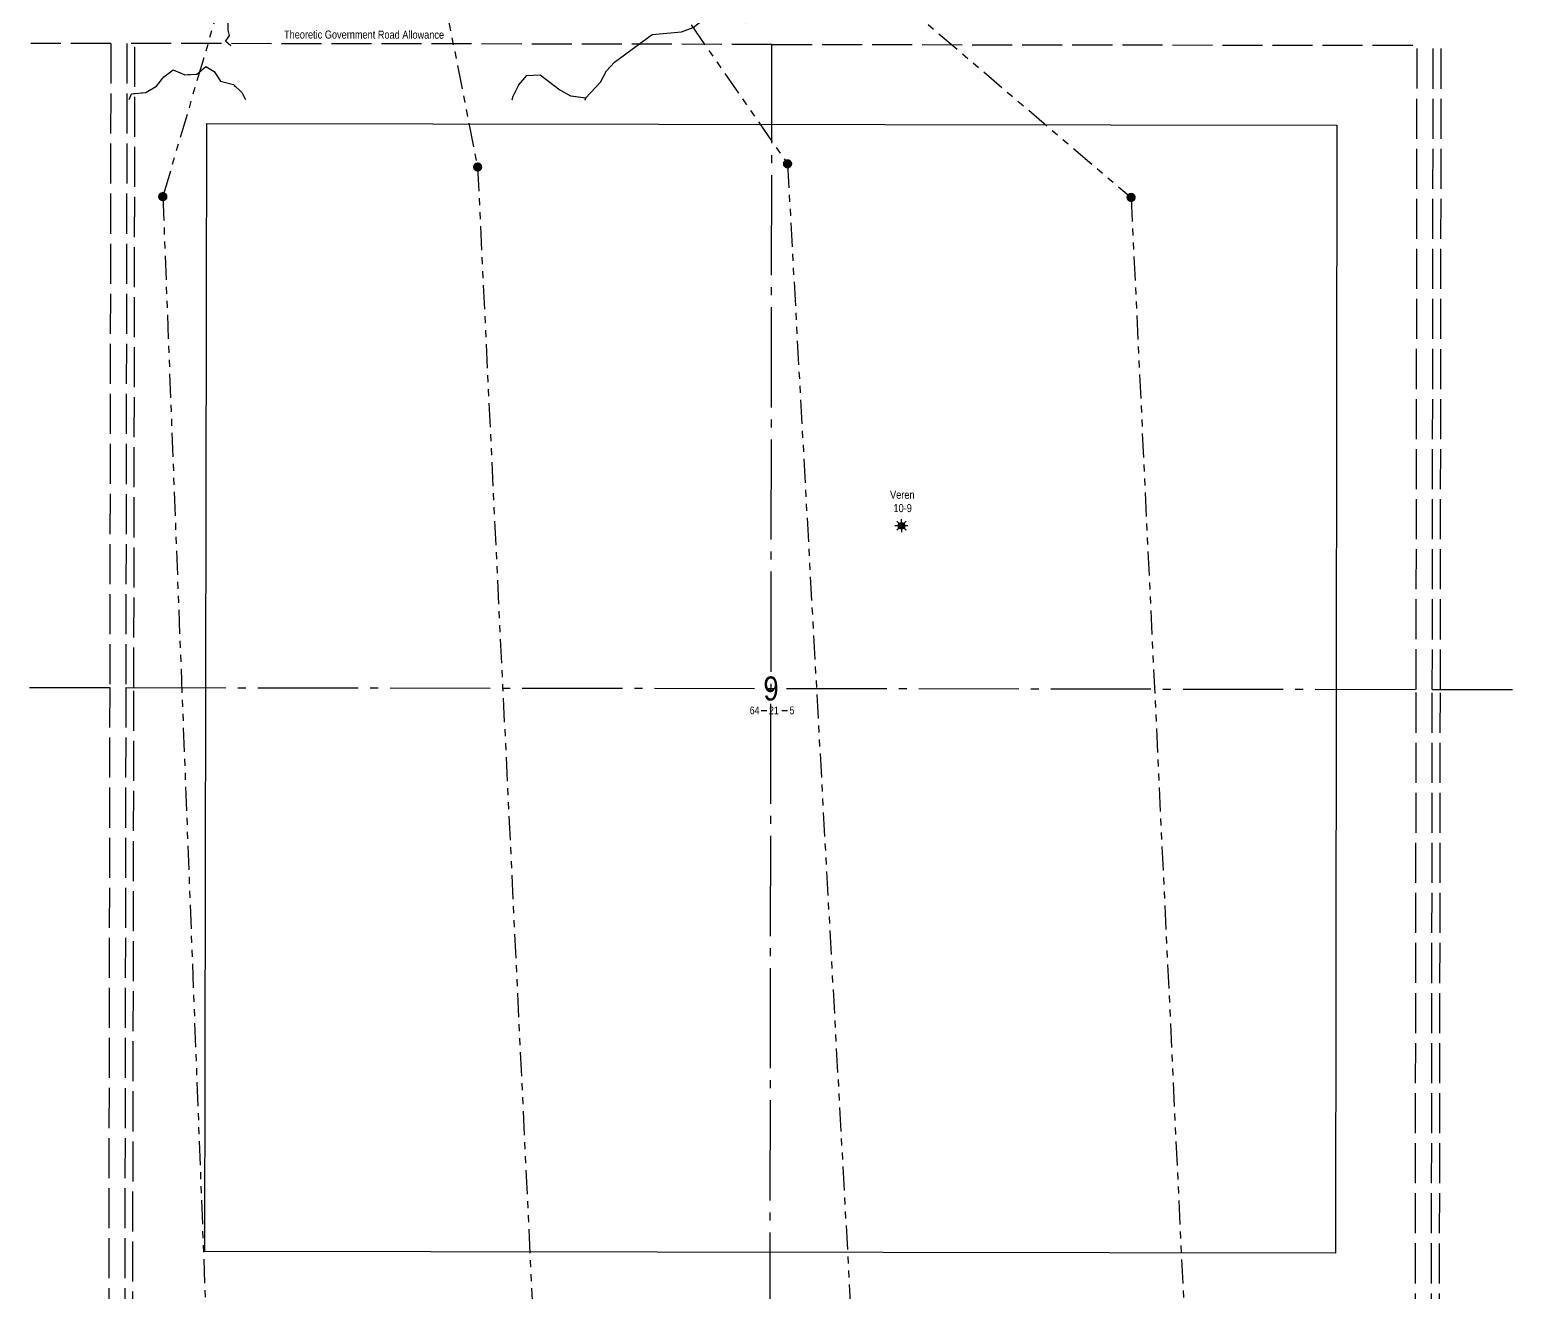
# Model space of a CAD drawing. Extents: x 487952 to 501475, y 6030928 to 6046516.
# Drawn here: x 491698 to 493549, y 6041011 to 6042587 of the extents above; entities that cross this region are included whole.
import ezdxf
from ezdxf.enums import TextEntityAlignment as Align

# ---------------------------------------------------------------- set-up
doc = ezdxf.new("R2010")
doc.units = 0
doc.header["$LTSCALE"] = 5
for name, pattern in [('foc-DRILLPATH', [14.75, 6, -1.75, 1.75, -1.75, 1.75, -1.75]), ('foc-QUARTERLINE', [33, 25, -3, 2, -3]), ('foc-UNSURVEYED', [12.5, 10, -2.5]), ('foc-WHEELTRACKS', [2, 0.4, -1.6])]:
    doc.linetypes.add(name, pattern=pattern)
for name, color, linetype in [('10', 1, 'Continuous'), ('9', 3, 'Continuous'), ('AS-DRILL-T', 8, 'Continuous'), ('AS-TARGET-GAS', 182, 'Continuous'), ('F-WS-S', 8, 'Continuous'), ('L-MON', 1, 'Continuous'), ('L-QSEC', 8, 'foc-QUARTERLINE'), ('L-ROAD-T', 7, 'Continuous'), ('L-SECLBL', 7, 'Continuous'), ('L-USEC', 7, 'foc-UNSURVEYED'), ('P-PDRILLPATH', 12, 'foc-DRILLPATH'), ('T-WATER', 160, 'Continuous'), ('T-WATER-P3', 160, 'foc-WHEELTRACKS')]:
    doc.layers.add(name, color=color, linetype=linetype)
doc.styles.add('80L', font='ARIALN.TTF', dxfattribs={"height": 40})
doc.styles.add('foc-LtypeFont', font='ARIALN.TTF', dxfattribs={"height": 7.35})
doc.styles.add('SIMPLEX', font='ARIALN.TTF')
doc.linetypes.add('foc-TOPO-flowdirection-NOLINE', pattern='A,0,[">",foc-LtypeFont,S=0.3,R=0,X=0,Y=-0.945],-20,[">",foc-LtypeFont,S=0.3,R=0,X=0,Y=-0.945],0', length=20)

# ---------------------------------------------------------------- blocks, each defined once
blk = doc.blocks.new('L-SECLBL')
at = {"layer": '9', "color": 7}
for p, q in [((-5.1, -27.8), (-12.3, -27.8)), ((20.7, -27.8), (13.5, -27.8))]:
    blk.add_line(p, q, dxfattribs=at)
at = {"layer": '10', "color": 2, "style": 'SIMPLEX'}
blk.add_attdef('SEC', text='', height=30, dxfattribs=at).set_placement((0, 0), align=Align.MIDDLE)
at = {"layer": '10', "color": 5, "style": '80L'}
blk.add_attdef('TWP', text='', height=9.5, dxfattribs=at).set_placement((-14.4, -27.4), align=Align.MIDDLE_RIGHT)
blk.add_attdef('RGE', text='', height=9.5, dxfattribs=at).set_placement((3.6, -27.4), align=Align.MIDDLE_CENTER)
blk.add_attdef('MER', text='', height=9.5, dxfattribs=at).set_placement((23.2, -27.4), align=Align.MIDDLE_LEFT)
blk = doc.blocks.new('plbh')
at = {"layer": 'L-MON'}
h = blk.add_hatch(color=255, dxfattribs=at)
h.dxf.hatch_style = 1
edge = h.paths.add_edge_path()
edge.add_arc((0, 0), 1.16, 0, 360)
h = blk.add_hatch(color=256, dxfattribs=at)
h.dxf.hatch_style = 1
h.paths.add_polyline_path([(-0.96, 0, 1), (0.96, 0, 1)])
h.paths.add_polyline_path([(0.91, 0, -1), (-0.91, 0, -1)], flags=16)
h.paths.add_polyline_path([(0.45, 0, -1), (-0.45, 0, -1)], flags=0)
h = blk.add_hatch(color=256, dxfattribs=at)
h.dxf.hatch_style = 1
h.paths.add_polyline_path([(-0.45, 0, 1), (0.45, 0, 1)])
h.paths.add_polyline_path([(0.4, 0, -1), (-0.4, 0, -1)], flags=16)
at = {"layer": 'L-MON', "color": 240}
for radius in [0.96, 0.91, 0.45, 0.4]:
    blk.add_circle((0, 0), radius, dxfattribs=at)
blk = doc.blocks.new('GAS')
h = blk.add_hatch(color=255)
h.dxf.hatch_style = 1
edge = h.paths.add_edge_path()
edge.add_arc((0, 0), 0.9, 0, 360)
for p, q in [((-0.81, 0), (-1.62, 0)), ((-0.57, 0.57), (-1.14, 1.14)), ((0, 0.81), (0, 1.62)), ((0.57, 0.57), (1.14, 1.14)), ((1.62, 0), (0.81, 0)), ((-0.57, -0.57), (-1.14, -1.14)), ((0, -0.81), (0, -1.62)), ((1.14, -1.14), (0.57, -0.57))]:
    blk.add_line(p, q)
blk.add_circle((0, 0), 0.8)

msp = doc.modelspace()

# ---------------------------------------------------------------- linework, layer by layer
at = {"layer": 'AS-TARGET-GAS', "flags": 128}
msp.add_lwpolyline([(491916.763, 6041061.429), (491919.177, 6042469.757), (493330.184, 6042467.731), (493328.282, 6041059.432)], close=True, dxfattribs=at)
at = {"layer": 'L-QSEC', "flags": 128}
for points in [[(492622.369, 6040960.485), (492624.833, 6042568.691)], [(491697.965, 6041765.911), (491797.913, 6041765.768)], [(491818.023, 6041765.74), (493429.181, 6041763.438)], [(493449.29, 6041763.411), (493549.235, 6041763.276)]]:
    msp.add_lwpolyline(points, dxfattribs=at)
at = {"layer": 'L-USEC', "flags": 128}
for points in [[(491799.294, 6042569.877), (491699.344, 6042570.018)], [(491799.294, 6042569.877), (491797.913, 6041765.768)], [(491819.403, 6042569.843), (491818.023, 6041765.733)], [(492624.833, 6042568.691), (491819.4, 6042569.849)], [(491828.073, 6041765.725), (491829.453, 6042569.834)], [(492624.833, 6042568.691), (493430.267, 6042567.535)], [(493429.181, 6041763.438), (493430.267, 6042567.535)], [(493449.29, 6041763.411), (493450.377, 6042567.508)], [(493459.345, 6041763.397), (493460.432, 6042567.495)], [(491797.913, 6041765.768), (491796.534, 6040961.657)], [(491818.023, 6041765.733), (491816.644, 6040961.622)], [(491826.693, 6040961.615), (491828.073, 6041765.725)], [(493428.095, 6040959.342), (493429.181, 6041763.438)], [(493448.204, 6040959.315), (493449.29, 6041763.411)], [(493458.259, 6040959.302), (493459.345, 6041763.397)]]:
    msp.add_lwpolyline(points, dxfattribs=at)
at = {"layer": 'P-PDRILLPATH'}
for p, q in [((492644.24, 6042419.616), (492897.57, 6037823.557)), ((492257.237, 6042415.616), (492478.564, 6037824.151)), ((491864.237, 6042378.622), (492039.558, 6037824.763)), ((493073.246, 6042377.625), (493289.575, 6037823.017))]:
    msp.add_line(p, q, dxfattribs=at)
at = {"layer": 'P-PDRILLPATH', "flags": 128}
for points in [[(492102.836, 6043198.515), (492644.24, 6042419.616)], [(492102.844, 6043203.432), (493073.246, 6042377.625)], [(492102.82, 6043188.68), (491864.237, 6042378.622)], [(492102.828, 6043193.597), (492257.237, 6042415.616)]]:
    msp.add_lwpolyline(points, dxfattribs=at)
at = {"layer": 'T-WATER', "flags": 128}
for points in [[(491949.287, 6042566.717), (491942.501, 6042572.744), (491944.224, 6042574.751), (491947.357, 6042579.638), (491945.666, 6042586.556), (491945.441, 6042603.536), (491944.08, 6042606.979), (491941.075, 6042607.087), (491936.302, 6042607.203), (491931.604, 6042609.338), (491929.937, 6042614.62), (491927.916, 6042613.108), (491922.14, 6042613.174), (491917.387, 6042618.597), (491914.392, 6042624.049), (491910.375, 6042625.557), (491908.06, 6042632.09), (491905.907, 6042632.751), (491906.023, 6042633.852), (491905.937, 6042636.986)], [(492318.545, 6042529.666), (492335.523, 6042530.776), (492359.884, 6042512.056), (492373.148, 6042504.522), (492392.318, 6042501.859), (492410.612, 6042521.699), (492418.052, 6042535.744), (492428.141, 6042546.336), (492475.266, 6042581.087), (492511.84, 6042584.299), (492526.502, 6042589.752), (492538.103, 6042598.909), (492555.129, 6042601.4), (492574.782, 6042599.897), (492591.295, 6042596.097), (492605.916, 6042600.349), (492642.945, 6042602.826), (492649.423, 6042609.645)]]:
    msp.add_lwpolyline(points, dxfattribs=at)
at = {"layer": 'T-WATER-P3', "flags": 128}
for points in [[(491822.27, 6042500.051), (491825.111, 6042507.062), (491843.07, 6042508.8), (491856.244, 6042516.406), (491865.53, 6042528.164), (491877.112, 6042536.785), (491891.811, 6042530.824), (491906.559, 6042531.709), (491917.743, 6042540.941), (491928.171, 6042534.825), (491936.416, 6042522.773), (491952.434, 6042518.511), (491963.036, 6042508.664), (491967.378, 6042499.842)], [(492300.523, 6042499.364), (492301.76, 6042503.981), (492308.851, 6042518.339), (492318.546, 6042529.665)], [(492391.683, 6042499.233), (492392.318, 6042501.857)]]:
    msp.add_lwpolyline(points, dxfattribs=at)
at = {"layer": 'T-WATER-P3', "linetype": 'foc-TOPO-flowdirection-NOLINE', "flags": 128}
for points in [[(491822.27, 6042500.051), (491825.111, 6042507.062), (491843.07, 6042508.8), (491856.244, 6042516.406), (491865.53, 6042528.164), (491877.112, 6042536.785), (491891.811, 6042530.824), (491906.559, 6042531.709), (491917.743, 6042540.941), (491928.171, 6042534.825), (491936.416, 6042522.773), (491952.434, 6042518.511), (491963.036, 6042508.664), (491967.378, 6042499.842)], [(492300.523, 6042499.364), (492301.76, 6042503.981), (492308.851, 6042518.339), (492318.546, 6042529.665)], [(492374.177, 6042504.377), (492392.318, 6042501.857)], [(492391.683, 6042499.233), (492392.318, 6042501.857)]]:
    msp.add_lwpolyline(points, dxfattribs=at)

# ---------------------------------------------------------------- block references
at = {"layer": 'F-WS-S', "color": 6, "xscale": 5.000000000000007, "yscale": 5.000000000000007, "zscale": 5.000000000000007}
msp.add_blockref('GAS', (492786.469, 6041967.704), dxfattribs=at)
at = {"layer": 'L-MON', "color": 6, "xscale": 4.997405000000007, "yscale": 4.997405000000007, "zscale": 4.997405000000007}
for p in [(492257.237, 6042415.616), (492644.24, 6042419.616), (491864.237, 6042378.622), (493073.246, 6042377.625)]:
    msp.add_blockref('plbh', p, dxfattribs=at)
at = {"layer": 'L-SECLBL'}
msp.add_blockref('L-SECLBL', (492623.601, 6041764.589), dxfattribs=at).add_auto_attribs({'SEC': '9', 'TWP': '64', 'RGE': '21', 'MER': '5'})

# ---------------------------------------------------------------- texts
at = {"layer": 'AS-DRILL-T', "insert": (492771.845, 6042011.438), "char_height": 10, "attachment_point": 1, "style": '80L'}
msp.add_mtext_dynamic_manual_height_columns('\\pi0.44563;Veren\\P\\pi4.70894;10-9', width=30.59795, gutter_width=50, heights=[0], dxfattribs=at)
at = {"layer": 'L-ROAD-T', "style": '80L'}
msp.add_text('Theoretic Government Road Allowance', height=9.99481, rotation=359.917664, dxfattribs=at).set_placement((492115.501, 6042580.912), align=Align.MIDDLE_CENTER)

doc.saveas('drawing.dxf')
